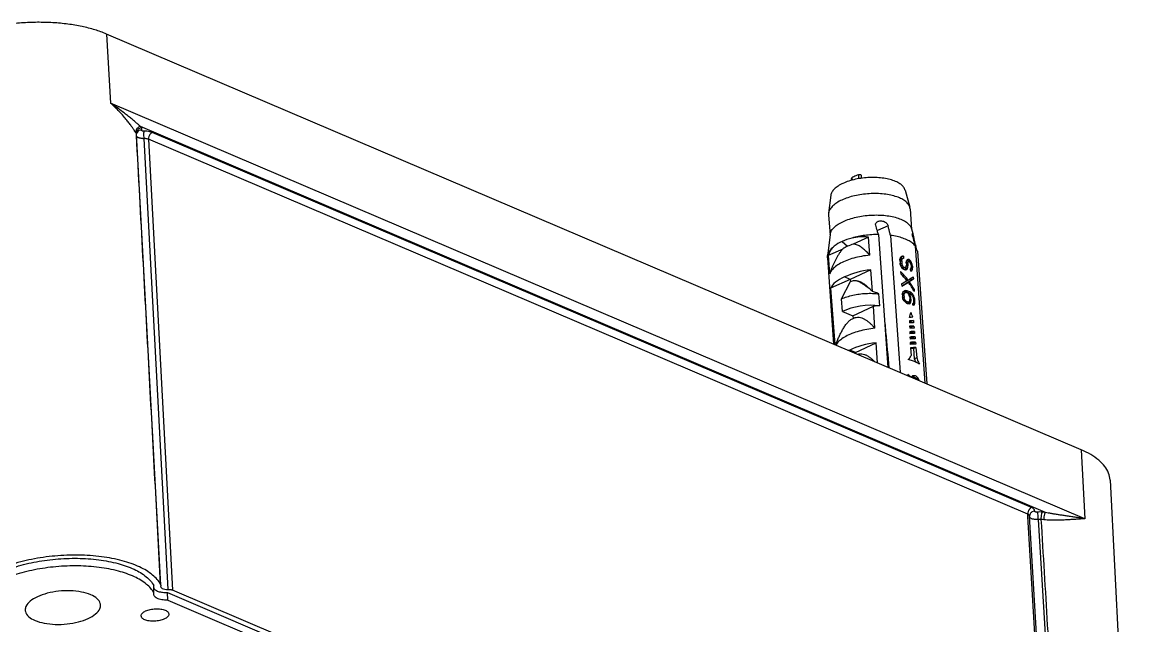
# Model space of a CAD drawing. Header units: millimetres. Extents: x -308 to 1490, y -1725 to -1095.
# Drawn here: x 11.9 to 92, y -1518.7 to -1475.4 of the extents above; entities that cross this region are included whole.
import ezdxf

# ---------------------------------------------------------------- set-up
doc = ezdxf.new("R2010")
doc.units = ezdxf.units.MM

# ---------------------------------------------------------------- blocks, each defined once
blk = doc.blocks.new('*u3')
for p, q in [((-79.497, -32.514), (-81.481, 5.496)), ((-74.326, -29.685), (-76.286, 2.811)), ((-75.668, 2.579), (-73.709, -29.916)), ((-75.538, 2.443), (-12.154, -24.606)), ((-11.805, -23.886), (-75.181, 3.16)), ((-11.776, -24.433), (-75.164, 2.618)), ((-75.264, -2.1), (-73.588, -29.908)), ((-11.805, -23.886), (-11.776, -24.433)), ((-10.415, -57.009), (-12.154, -24.606)), ((-10.081, -57.058), (-11.82, -24.658)), ((-10.798, -24.302), (-10.814, -24.392)), ((-10.814, -24.392), (-10.799, -24.841)), ((-11.305, -24.968), (-11.297, -24.923)), ((-11.292, -25.011), (-11.305, -24.968)), ((-11.305, -24.968), (-9.565, -57.37)), ((-11.297, -24.923), (-11.289, -24.873)), ((-10.799, -24.841), (-10.796, -24.931)), ((-77.409, -34.696), (-77.692, -29.731)), ((-77.692, -29.731), (-7.684, -59.607)), ((-74.848, -30.191), (-9.855, -57.927)), ((-73.71, -29.893), (-73.71, -29.893)), ((-73.709, -29.916), (-73.709, -29.94)), ((-73.709, -29.941), (-73.709, -29.94)), ((-73.588, -29.908), (-73.586, -29.933)), ((-73.586, -29.933), (-73.579, -30.054)), ((-73.579, -30.054), (-10.415, -57.009)), ((-73.848, -30.542), (-10.684, -57.497)), ((-77.409, -34.696), (-7.401, -64.572)), ((-65.652, -48.968), (-66.337, -39.421)), ((-65.489, -49.347), (-66.197, -39.481)), ((-65.707, -39.839), (-65.611, -39.795)), ((-65.512, -40.016), (-65.326, -39.93)), ((-65.379, -39.868), (-65.336, -39.848)), ((-63.718, -50.103), (-64.425, -40.237)), ((-62.859, -50.16), (-63.543, -40.613)), ((-65.607, -41.302), (-65.457, -41.233)), ((-65.554, -42.044), (-65.607, -41.302)), ((-65.457, -41.233), (-65.404, -41.974)), ((-65.16, -42.02), (-65.199, -41.477)), ((-62.788, -40.935), (-62.684, -42.379)), ((-61.211, -41.681), (-61.216, -41.606)), ((-61.128, -41.644), (-61.211, -41.681)), ((-65.554, -42.044), (-65.404, -41.974)), ((-65.526, -42.429), (-65.537, -42.285)), ((-65.526, -42.429), (-65.377, -42.36)), ((-65.382, -42.279), (-65.377, -42.36)), ((-65.132, -42.406), (-65.142, -42.261)), ((-61.211, -41.681), (-62.684, -42.379)), ((-61.211, -41.681), (-60.802, -41.856)), ((-59.423, -46.301), (-59.714, -42.247)), ((-59.193, -48.486), (-59.638, -42.279)), ((-65.487, -42.815), (-65.497, -42.67)), ((-65.487, -42.815), (-65.337, -42.746)), ((-65.447, -43.2), (-65.458, -43.056)), ((-65.447, -43.2), (-65.298, -43.131)), ((-65.343, -42.664), (-65.337, -42.746)), ((-65.304, -43.049), (-65.298, -43.131)), ((-65.119, -42.793), (-65.129, -42.648)), ((-65.106, -43.18), (-65.116, -43.035)), ((-65.408, -43.586), (-65.418, -43.441)), ((-65.408, -43.586), (-65.258, -43.517)), ((-65.368, -43.971), (-65.378, -43.826)), ((-65.368, -43.971), (-65.219, -43.902)), ((-65.264, -43.435), (-65.258, -43.517)), ((-65.224, -43.819), (-65.219, -43.902)), ((-65.092, -43.567), (-65.103, -43.422)), ((-65.079, -43.954), (-65.089, -43.809)), ((-62.609, -43.42), (-62.496, -45.007)), ((-61.023, -44.309), (-62.496, -45.007)), ((-61.023, -44.309), (-61.036, -44.128)), ((-60.273, -44.629), (-61.023, -44.309)), ((-60.273, -44.629), (-60.208, -45.535)), ((-65.483, -45.341), (-65.399, -45.303)), ((-65.483, -45.341), (-65.475, -45.446)), ((-65.477, -45.22), (-65.329, -45.151)), ((-65.475, -45.446), (-65.404, -45.414)), ((-65.451, -45.588), (-65.387, -45.558)), ((-65.441, -45.117), (-65.352, -45.076)), ((-65.408, -45.363), (-65.397, -45.521)), ((-65.334, -45.077), (-65.325, -45.208)), ((-65.205, -45.47), (-65.103, -45.423)), ((-65.205, -45.47), (-65.195, -45.602)), ((-65.196, -45.347), (-65.047, -45.278)), ((-65.195, -45.602), (-65.109, -45.562)), ((-65.15, -45.241), (-65.001, -45.172)), ((-65.101, -45.669), (-65.114, -45.485)), ((-65.033, -45.314), (-64.883, -45.245)), ((-64.974, -45.31), (-64.846, -45.251)), ((-64.913, -45.332), (-64.805, -45.282)), ((-64.847, -45.379), (-64.753, -45.335)), ((-64.779, -45.452), (-64.689, -45.411)), ((-64.729, -45.544), (-64.638, -45.502)), ((-64.7, -45.629), (-64.608, -45.586)), ((-64.687, -45.813), (-64.7, -45.629)), ((-62.953, -45.045), (-62.892, -45.897)), ((-60.208, -45.535), (-60.845, -46.789)), ((-65.419, -46.235), (-65.43, -46.078)), ((-65.419, -46.235), (-65.353, -46.205)), ((-65.395, -45.748), (-65.331, -45.719)), ((-65.326, -45.864), (-65.243, -45.826)), ((-65.238, -45.962), (-65.127, -45.911)), ((-65.168, -45.742), (-65.091, -45.706)), ((-65.11, -46.047), (-64.961, -45.979)), ((-65.082, -45.932), (-65.004, -45.896)), ((-64.976, -46.103), (-64.827, -46.034)), ((-64.835, -46.128), (-64.685, -46.058)), ((-64.804, -45.984), (-64.654, -45.914)), ((-64.743, -45.951), (-64.592, -45.882)), ((-64.704, -45.885), (-64.575, -45.826)), ((-64.687, -45.813), (-64.578, -45.763)), ((-64.574, -45.817), (-64.584, -45.686)), ((-64.518, -46.606), (-64.529, -46.448)), ((-62.419, -46.076), (-62.307, -47.634)), ((-60.834, -46.936), (-59.423, -46.301)), ((-65.366, -46.971), (-65.214, -46.901)), ((-65.355, -47.129), (-65.366, -46.971)), ((-65.214, -46.901), (-65.205, -47.026)), ((-65.076, -46.775), (-64.927, -46.706)), ((-65.007, -46.729), (-64.858, -46.66)), ((-64.995, -46.887), (-64.904, -46.845)), ((-62.307, -47.634), (-60.834, -46.936)), ((-60.834, -46.936), (-60.845, -46.789)), ((-60.834, -46.936), (-60.425, -47.111)), ((-65.309, -47.76), (-65.196, -47.708)), ((-65.3, -47.892), (-65.309, -47.76)), ((-65.304, -47.639), (-65.155, -47.57)), ((-65.3, -47.892), (-65.214, -47.852)), ((-65.277, -48.007), (-65.202, -47.972)), ((-65.265, -47.562), (-65.177, -47.522)), ((-65.207, -47.949), (-65.218, -47.792)), ((-65.179, -47.688), (-65.15, -47.674)), ((-65.147, -47.68), (-65.159, -47.522)), ((-64.976, -47.914), (-64.844, -47.853)), ((-64.965, -48.072), (-64.976, -47.914)), ((-64.967, -47.791), (-64.818, -47.722)), ((-64.965, -48.072), (-64.858, -48.022)), ((-64.937, -47.702), (-64.788, -47.633)), ((-64.851, -48.12), (-64.862, -47.962)), ((-64.758, -47.77), (-64.613, -47.703)), ((-64.695, -47.791), (-64.581, -47.738)), ((-64.627, -47.864), (-64.523, -47.816)), ((-64.577, -47.956), (-64.471, -47.907)), ((-64.548, -48.068), (-64.432, -48.014)), ((-64.532, -48.278), (-64.548, -48.068)), ((-64.454, -47.5), (-64.465, -47.342)), ((-59.255, -48.643), (-59.349, -47.342)), ((-65.239, -48.131), (-65.165, -48.097)), ((-65.168, -48.274), (-65.018, -48.205)), ((-65.1, -48.337), (-64.95, -48.268)), ((-65.031, -48.372), (-64.897, -48.31)), ((-65.009, -48.205), (-64.859, -48.136)), ((-64.978, -48.143), (-64.853, -48.085)), ((-64.658, -48.599), (-64.669, -48.441)), ((-64.658, -48.599), (-64.508, -48.53)), ((-64.607, -48.436), (-64.457, -48.366)), ((-64.574, -48.6), (-64.469, -48.552)), ((-64.547, -48.377), (-64.396, -48.307)), ((-64.532, -48.278), (-64.402, -48.218)), ((-64.518, -48.394), (-64.508, -48.53)), ((-64.395, -48.315), (-64.41, -48.105)), ((-62.233, -48.675), (-62.139, -49.976)), ((-60.294, -49.121), (-59.255, -48.643)), ((-59.389, -50.16), (-59.197, -48.61)), ((-59.193, -48.486), (-59.197, -48.61)), ((-65.52, -49.425), (-65.538, -49.361)), ((-65.454, -49.649), (-65.418, -49.632)), ((-62.139, -49.976), (-61.053, -49.472)), ((-60.244, -49.662), (-60.641, -49.314)), ((-65.363, -50.051), (-65.367, -50.033)), ((-65.221, -50.579), (-65.317, -50.228)), ((-63.545, -50.795), (-62.778, -50.441)), ((-59.275, -51.588), (-59.382, -50.104)), ((-65.13, -52.008), (-65.236, -50.524)), ((-59.439, -52.979), (-59.278, -51.702)), ((-59.278, -51.702), (-59.275, -51.588)), ((-64.769, -53.361), (-65.11, -52.12)), ((-61.651, -54.204), (-61.637, -54.401)), ((-61.413, -54.445), (-61.432, -54.167)), ((-60.958, -54.235), (-60.971, -54.066)), ((-60.942, -54.058), (-60.933, -54.194)), ((-9.573, -57.441), (-9.578, -57.456)), ((-9.565, -57.37), (-9.573, -57.441)), ((-9.565, -57.37), (-9.55, -57.418)), ((-9.558, -57.276), (-9.553, -57.369)), ((-9.553, -57.369), (-9.55, -57.418)), ((-7.401, -64.572), (-7.684, -59.607))]:
    blk.add_line(p, q)
for centre, radius, start, end in [((-73.11, -14.54), 15.747, 263.66483, 264.42421), ((-73.077, -14.77), 14.987, 263.66482, 264.42429), ((-73.822, -29.9), 0.112, 3.51794, 9.94786), ((-63.811, -41.938), 3.446, 249.75107, 251.5658), ((-63.802, -42.069), 3.446, 250.11352, 251.20227), ((-63.973, -43.316), 2.841, 246.19495, 247.01748), ((-63.909, -43.32), 2.98, 246.22369, 249.01308), ((-63.881, -43.536), 2.671, 246.14935, 247.17153), ((-63.755, -42.727), 3.446, 250.11352, 251.20227), ((-63.831, -43.416), 2.801, 247.17131, 248.16155), ((-63.781, -43.292), 2.934, 248.16134, 249.12139), ((-56.587, -40.007), 8.417, 226.13692, 227.60009), ((-63.599, -44.243), 3.567, 250.48841, 252.26495), ((-63.588, -44.401), 3.567, 250.84312, 251.90897), ((-63.973, -46.198), 2.418, 242.21205, 244.04947), ((-63.985, -46.04), 2.418, 242.6719, 243.59053), ((-63.893, -46.29), 2.242, 241.87822, 243.62149), ((26.635, -22.596), 95.981, 195.94796, 196.19228), ((15.169, -25.927), 84.04, 196.23661, 196.39555), ((30.844, -23.381), 97.454, 195.94905, 196.1128), ((21.051, -26.215), 87.259, 196.10993, 196.39262), ((-64.565, -51.97), 0.566, 183.87682, 195.44484), ((-10.058, -58.372), 1.314, 88.07621, 91.00648), ((-9.88, -57.435), 0.33, 355.51789, 2.96224), ((-7.802, -56.386), 2.03, 210.5511, 212.47173), ((-7.749, -56.352), 2.093, 212.46695, 213.40779), ((9.244, -45.169), 22.436, 213.35541, 213.82933), ((-8.05, -56.736), 2.162, 210.5649, 213.41649)]:
    blk.add_arc(centre, radius, start, end)
for centre, major_axis, ratio, start_param, end_param in [((-63.114, -39.089), (-2.631, 3.689), 0.573371, 1.322843, 1.37208), ((-63.126, -38.913), (3.237, -0.833), 0.627073, 3.966547, 4.057458), ((-63.128, -38.897), (-2.631, 3.689), 0.573371, 1.384416, 1.397479), ((-63.137, -38.77), (3.237, -0.833), 0.627073, -2.291239, -2.225728), ((-63.137, -38.77), (3.18, 0.889), 0.205557, -2.474697, -2.409186), ((-63.126, -38.913), (3.18, 0.889), 0.205557, -2.474697, -2.383786), ((-63.126, -38.913), (2.984, -0.768), 0.627073, -2.255718, -2.225728), ((-63.126, -38.913), (2.932, 0.819), 0.205557, 3.808488, 3.859448), ((-63.114, -39.089), (3.071, 2.19), 0.177346, 2.186604, 2.234136), ((-63.159, -38.467), (3.067, -1.873), 0.665325, -1.851137, -1.764696), ((-63.049, -39.989), (2.654, 4.347), 0.317639, -4.513382, -4.493999), ((-62.982, -40.934), (3.176, 0.943), 0.184199, -2.567328, -2.379552), ((-62.964, -41.175), (3.176, 0.943), 0.184199, -2.567328, -2.379552), ((-62.954, -41.32), (3.176, 0.943), 0.184199, -2.567328, -2.379552), ((-62.982, -40.934), (2.978, 0.884), 0.184199, -2.573607, -2.446363), ((-62.954, -41.32), (2.978, 0.884), 0.184199, -2.573607, -2.446363), ((-62.982, -40.926), (3.225, 0.304), 0.455968, -1.521354, -0.872329), ((-62.982, -40.926), (3.235, 0.161), 0.42539, -0.852788, -0.816959), ((-62.937, -41.561), (3.176, 0.943), 0.184199, -2.561052, -2.385828), ((-62.926, -41.705), (3.176, 0.943), 0.184199, -2.561052, -2.385828), ((-62.909, -41.946), (3.176, 0.943), 0.184199, -2.55478, -2.3921), ((-62.899, -42.091), (3.176, 0.943), 0.184199, -2.55478, -2.3921), ((-62.926, -41.705), (2.978, 0.884), 0.184199, -2.566909, -2.453655), ((-62.899, -42.091), (2.978, 0.884), 0.184199, -2.560216, -2.460904), ((-62.881, -42.332), (3.176, 0.943), 0.184199, -2.548511, -2.39837), ((-62.871, -42.477), (3.176, 0.943), 0.184199, -2.548511, -2.39837), ((-62.854, -42.718), (3.176, 0.943), 0.184199, -2.542244, -2.404636), ((-62.843, -42.862), (3.176, 0.943), 0.184199, -2.542244, -2.404636), ((-62.871, -42.477), (2.978, 0.884), 0.184199, -2.553526, -2.46811), ((-62.843, -42.862), (2.978, 0.884), 0.184199, -2.546839, -2.475272), ((-62.826, -43.103), (3.176, 0.943), 0.184199, -2.532576, -2.421444), ((-62.8, -43.462), (-2.506, 5.967), 0.405894, 1.52605, 1.585186), ((-62.8, -43.462), (2.124, 7.098), 0.273487, -4.527246, -4.47525), ((-62.8, -43.462), (-2.349, 5.594), 0.405894, 7.815913, 7.831998), ((-61.983, -43.899), (2.529, 0.239), 0.455968, -2.006947, -0.872329), ((-62.935, -41.581), (1.303, 14.32), 0.158952, -4.441034, -4.432242), ((-62.805, -43.394), (2.687, 4.198), 0.316847, -4.098433, -4.072137), ((-62.519, -47.39), (-3.178, 16.17), 0.155071, 1.419925, 1.428718), ((-62.649, -45.576), (-2.506, 6.016), 0.40301, 1.406382, 1.432678), ((-62.775, -43.821), (3.121, 1.727), 0.078619, 2.515082, 2.549981), ((-62.827, -43.09), (1.954, 8.255), 0.248328, -4.383881, -4.375151), ((-62.783, -43.709), (2.798, 3.697), 0.30814, -4.069958, -4.052529), ((-62.627, -45.881), (-2.731, 10.094), 0.248005, 1.468224, 1.476953), ((-62.764, -43.971), (3.178, 0.918), 0.194103, -2.59274, -2.566663), ((-62.671, -45.262), (-2.501, 5.496), 0.435264, 1.437306, 1.454735), ((-62.761, -44.009), (3.135, 1.553), 0.030656, 2.512864, 2.538941), ((-62.777, -43.789), (1.303, 14.32), 0.158952, -4.588938, -4.580289), ((-62.754, -44.113), (2.687, 4.198), 0.316846, -4.245975, -4.220039), ((-62.679, -45.155), (-3.178, 16.17), 0.155071, 1.567972, 1.576622), ((-62.753, -44.125), (3.055, 2.306), 0.196194, 2.286489, 2.312421), ((-62.733, -44.404), (1.954, 8.255), 0.248328, -4.531242, -4.522598), ((-62.736, -44.353), (2.798, 3.697), 0.30814, -4.217181, -4.19989), ((-62.723, -44.54), (-2.731, 10.094), 0.248005, -4.667515, -4.658871), ((-62.755, -44.089), (3.17, 1.041), 0.145899, -2.449487, -2.406228), ((-62.74, -44.309), (3.055, 2.306), 0.196195, 2.260543, 2.277842), ((-62.777, -43.789), (1.221, 13.425), 0.158952, 1.696376, 1.700452), ((-62.754, -44.113), (2.519, 3.936), 0.316846, -4.245576, -4.21791), ((-62.746, -44.216), (3.178, 0.918), 0.194103, -2.428217, -2.40224), ((-62.759, -44.044), (3.231, -0.903), 0.632837, -2.111964, -2.085872), ((-62.77, -43.882), (3.194, -1.219), 0.652274, -2.031056, -1.987476), ((-62.746, -44.216), (2.979, 0.86), 0.194103, -2.425155, -2.412027), ((-62.767, -43.919), (2.896, -2.536), 0.649298, -1.728073, -1.701896), ((-62.782, -43.723), (-2.8, 2.901), 0.630305, 1.505147, 1.540215), ((-62.795, -43.54), (-2.501, 5.496), 0.435264, -4.559656, -4.542148), ((-62.849, -42.778), (-2.731, 10.094), 0.248005, -4.502501, -4.493728), ((-62.818, -43.21), (-2.506, 6.016), 0.40301, -4.511746, -4.485296), ((-62.971, -41.079), (-3.178, 16.17), 0.155071, 1.820226, 1.829075), ((-62.794, -43.553), (3.225, 0.304), 0.455968, -1.663157, -1.521354), ((-62.648, -45.59), (-2.812, 2.855), 0.633031, 7.44181, 7.641729), ((-62.636, -45.747), (-2.814, 2.845), 0.633597, 1.156965, 1.322308), ((-62.679, -45.15), (-2.8, 2.901), 0.630305, 1.201455, 1.236353), ((-62.693, -44.962), (2.896, -2.536), 0.649298, -1.970689, -1.944613), ((-62.688, -45.024), (3.194, -1.219), 0.652274, -2.256271, -2.212846), ((-62.699, -44.868), (3.231, -0.903), 0.632837, -2.302413, -2.276399), ((-62.692, -44.965), (3.252, -0.167), 0.537174, -2.441746, -2.38117), ((-62.702, -44.834), (3.254, -0.245), 0.551679, -2.418016, -2.366106), ((-62.703, -44.815), (-2.501, 5.496), 0.435264, 7.824629, 7.859209), ((-62.719, -44.591), (-2.501, 5.496), 0.435264, -4.698518, -4.681227), ((-62.692, -44.965), (3.048, -0.157), 0.537174, 3.857956, 3.90104), ((-62.716, -44.635), (-2.604, 3.856), 0.559837, 7.791866, 7.809165), ((-62.644, -45.64), (3.128, 1.639), 0.055138, 2.188297, 2.397527), ((-62.709, -44.728), (3.231, -0.903), 0.632837, -2.163966, -2.13799), ((-62.692, -44.978), (3.205, 0.551), 0.335812, -2.420126, -2.359435), ((-62.697, -44.9), (3.178, 0.918), 0.194103, -2.376215, -2.350123), ((-62.644, -45.64), (2.933, 1.536), 0.055138, 8.522501, 8.679959), ((-62.686, -45.062), (3.17, 1.041), 0.1459, -2.36285, -2.31927), ((-62.692, -44.978), (3.005, 0.516), 0.335812, -2.417064, -2.3523), ((-62.688, -45.025), (3.135, 1.553), 0.030656, 2.270147, 2.296324), ((-62.661, -45.404), (2.798, 3.697), 0.30814, -4.356259, -4.338751), ((-62.674, -45.221), (3.121, 1.727), 0.078619, 2.21122, 2.246288), ((-62.606, -46.166), (1.954, 8.255), 0.248328, -4.696384, -4.687611), ((-62.686, -45.062), (2.972, 0.976), 0.1459, -2.355715, -2.337775), ((-62.688, -45.025), (2.939, 1.456), 0.030656, 8.55332, 8.571197), ((-62.637, -45.734), (2.687, 4.198), 0.316847, -4.463645, -4.437194), ((-62.661, -45.404), (2.623, 3.466), 0.30814, -4.355088, -4.348846), ((-62.484, -47.865), (1.303, 14.32), 0.158952, 1.441794, 1.450643), ((-62.605, -46.181), (3.235, 0.161), 0.42539, -0.852788, -0.203762), ((-62.644, -45.642), (3.123, 1.699), 0.071315, 2.423729, 2.589072), ((-62.633, -45.799), (3.123, 1.704), 0.072592, 2.388462, 2.588382), ((-62.644, -45.642), (2.928, 1.592), 0.071315, 8.708466, 8.884999), ((-62.636, -45.749), (-2.847, 2.722), 0.640392, 7.618517, 7.827747), ((-62.636, -45.747), (-2.638, 2.668), 0.633597, 1.317118, 1.320756), ((-62.631, -45.817), (3.123, 1.699), 0.071315, 2.179922, 2.345907), ((-62.649, -45.572), (-2.814, 2.845), 0.633597, 7.683315, 7.849299), ((-62.605, -46.181), (3.225, 0.304), 0.455968, -1.521354, -0.872329), ((-62.762, -44), (1.303, 14.32), 0.158952, -4.441034, -4.432242), ((-62.619, -45.995), (2.9, 3.208), 0.287346, -3.965532, -3.939236), ((-62.384, -49.264), (-2.952, 13.132), 0.191064, 1.423248, 1.432041), ((-62.462, -48.176), (-2.543, 7.044), 0.349791, 1.421318, 1.438861), ((-62.599, -46.266), (3.121, 1.727), 0.078619, 2.515082, 2.549981), ((-62.648, -45.587), (1.954, 8.255), 0.248328, -4.3926, -4.38388), ((-62.592, -46.36), (3.055, 2.306), 0.196195, 2.416366, 2.433775), ((-62.588, -46.416), (3.178, 0.918), 0.194102, -2.59274, -2.566663), ((-62.459, -48.221), (-2.731, 10.094), 0.248005, 1.476953, 1.485673), ((-62.501, -47.641), (-2.501, 5.496), 0.435264, 1.446026, 1.463435), ((-62.58, -46.527), (3.158, 1.228), 0.076178, -2.566273, -2.548896), ((-62.762, -44), (1.221, 13.425), 0.158952, -4.425767, -4.420467), ((-62.557, -46.85), (1.954, 8.255), 0.248328, -4.50531, -4.496665), ((-62.575, -46.603), (1.303, 14.32), 0.158952, -4.614874, -4.60623), ((-62.571, -46.657), (2.468, 5.214), 0.311731, -4.366397, -4.349109), ((-62.574, -46.623), (3.055, 2.306), 0.196195, 2.260543, 2.295133), ((-62.579, -46.553), (3.158, 1.228), 0.076178, -2.41045, -2.375805), ((-62.527, -47.278), (1.595, 11.287), 0.195226, -4.632877, -4.624226), ((-62.552, -46.929), (2.798, 3.697), 0.30814, -4.251794, -4.23448), ((-62.575, -46.603), (1.221, 13.425), 0.158952, 1.66871, 1.675935), ((-62.571, -46.657), (2.314, 4.888), 0.311731, 1.916035, 1.934475), ((-62.563, -46.769), (3.135, 1.553), 0.030655, 2.331099, 2.357106), ((-62.574, -46.623), (2.864, 2.161), 0.196195, 8.567263, 8.577565), ((-62.593, -46.355), (2.896, -2.536), 0.649298, -1.73678, -1.710634), ((-62.601, -46.243), (3.101, -1.723), 0.665124, 4.384317, 4.419242), ((-62.618, -45.998), (-2.501, 5.496), 0.435264, -4.568393, -4.550909), ((-62.618, -46.002), (-2.604, 3.856), 0.559837, -4.644187, -4.609065), ((-62.705, -44.795), (-2.952, 13.132), 0.191064, -4.512408, -4.503648), ((-62.66, -45.416), (-2.543, 7.044), 0.349791, -4.488009, -4.47036), ((-62.798, -43.498), (-3.178, 16.17), 0.155071, -4.46296, -4.45411), ((-62.497, -47.685), (-2.604, 3.856), 0.559837, 1.317805, 1.352747), ((-62.518, -47.395), (3.252, -0.548), 0.597323, -2.415888, -2.381102), ((-62.528, -47.252), (3.231, -0.903), 0.632837, -2.319788, -2.293734), ((-62.539, -47.1), (3.178, 0.918), 0.194102, -2.540649, -2.51468), ((-62.526, -47.281), (3.189, 0.762), 0.25568, -2.5327, -2.498096), ((-62.518, -47.395), (3.049, -0.514), 0.597323, 3.858757, 3.895894), ((-62.55, -46.956), (2.798, 3.697), 0.30814, -4.165313, -4.148017), ((-62.53, -47.228), (3.055, 2.306), 0.196194, 2.295134, 2.32971), ((-62.528, -47.262), (2.468, 5.214), 0.311731, -4.383688, -4.366397), ((-62.515, -47.436), (1.595, 11.287), 0.195226, -4.624226, -4.615578), ((-62.55, -46.956), (2.623, 3.466), 0.30814, -4.150239, -4.145311), ((-62.521, -47.354), (3.178, 0.918), 0.194102, -2.367526, -2.341407), ((-62.512, -47.485), (3.189, 0.762), 0.25568, -2.368238, -2.333394), ((-62.502, -47.622), (3.055, 2.306), 0.196194, 2.147524, 2.173734), ((-62.501, -47.635), (3.145, 1.42), 0.010467, -2.295274, -2.251469), ((-62.398, -49.066), (1.595, 11.287), 0.195226, 1.528529, 1.537289), ((-62.512, -47.485), (2.99, 0.714), 0.25568, -2.361102, -2.33829), ((-62.458, -48.232), (2.687, 4.198), 0.316846, -4.463644, -4.437193), ((-62.502, -47.622), (2.864, 2.161), 0.196194, 8.420016, 8.448015), ((-62.305, -50.363), (1.303, 14.32), 0.158952, 1.441794, 1.450643), ((-62.498, -47.679), (3.227, -1.016), 0.616142, -0.353133, 0.026021), ((-62.789, -47.388), (3.082, -0.912), 0.657751, -0.792801, -0.625056), ((-62.64, -47.536), (3.436, -0.98), 0.658765, -0.883292, -0.630207), ((-62.84, -47.411), (3.092, -1.006), 0.613036, -0.602027, -0.434282), ((-62.665, -47.548), (3.442, -1.091), 0.615551, -0.616186, -0.363101), ((-62.498, -47.679), (3.224, -0.911), 0.658989, -1.277062, -0.897908)]:
    blk.add_ellipse(centre, major_axis=major_axis, ratio=ratio, start_param=start_param, end_param=end_param)
for points, start_tangent, end_tangent in [([(-74.533, -29.687), (-74.99, -22.093), (-75.461, -14.251), (-75.955, -6.006), (-76.135, -3.012)], (-0.060076, 0.998194), (-0.059799, 0.99821)), ([(-11.559, -22.531), (-11.226, -22.423), (-10.841, -22.375), (-10.463, -22.394), (-10.149, -22.478), (-9.948, -22.614), (-9.889, -22.751)], (0.907726, 0.419563), (0.090605, -0.995887)), ([(-1.564, -23.156), (-1.578, -23.061), (-1.803, -22.713), (-2.27, -22.426), (-2.932, -22.231), (-3.725, -22.145), (-4.571, -22.177), (-5.388, -22.324), (-6.095, -22.571)], (-0.052047, 0.998645), (-0.907726, -0.419563)), ([(-11.882, -22.893), (-11.883, -22.856), (-11.79, -22.684), (-11.559, -22.531)], (-0.127806, 0.991799), (0.907726, 0.419563)), ([(-10.213, -23.106), (-10.546, -23.214), (-10.931, -23.263), (-11.309, -23.243), (-11.623, -23.159), (-11.824, -23.023), (-11.882, -22.893)], (-0.907726, -0.419563), (-0.127806, 0.991799)), ([(-9.889, -22.751), (-9.889, -22.781), (-9.982, -22.954), (-10.213, -23.106)], (0.090605, -0.995887), (-0.907726, -0.419563)), ([(-6.095, -22.571), (-6.624, -22.895), (-6.921, -23.263), (-6.973, -23.545)], (-0.907726, -0.419563), (0.052047, -0.998645)), ([(-2.442, -24.13), (-1.914, -23.806), (-1.616, -23.438), (-1.564, -23.156)], (0.907726, 0.419563), (-0.052047, 0.998645)), ([(-11.805, -23.886), (-11.582, -23.891), (-11.373, -23.916), (-11.184, -23.961), (-11.028, -24.024), (-10.908, -24.102), (-10.831, -24.192), (-10.799, -24.29), (-10.798, -24.302)], (0.999716, 0.023837), (0.027747, -0.999615)), ([(-10.814, -24.392), (-10.281, -25.021), (-9.411, -25.559), (-8.26, -25.971), (-6.878, -26.24), (-5.364, -26.346), (-3.774, -26.286), (-2.226, -26.064), (-0.779, -25.689), (0.464, -25.186), (1.45, -24.578), (2.115, -23.904)], (0.470697, -0.882295), (0.577196, 0.816605)), ([(-6.973, -23.545), (-6.96, -23.64), (-6.734, -23.988), (-6.268, -24.274), (-5.605, -24.47), (-4.812, -24.556), (-3.966, -24.524), (-3.149, -24.377), (-2.442, -24.13)], (0.052047, -0.998645), (0.907726, 0.419563)), ([(-11.82, -24.658), (-11.913, -24.656), (-12.002, -24.647), (-12.084, -24.63), (-12.154, -24.606)], (-0.999633, -0.027083), (-0.919751, 0.392503)), ([(-11.305, -24.819), (-11.406, -24.73), (-11.589, -24.673), (-11.82, -24.658)], (-0.446078, 0.894994), (-0.999633, -0.027083)), ([(-11.006, -24.567), (-11.124, -24.517), (-11.272, -24.476), (-11.434, -24.449), (-11.776, -24.433)], (-0.890786, 0.454422), (-0.999633, -0.027088)), ([(-11.29, -24.873), (-11.305, -24.819)], (-0.068438, 0.997655), (-0.446078, 0.894994)), ([(-11.292, -25.011), (-10.717, -25.69), (-9.781, -26.269), (-8.535, -26.716), (-7.05, -27.005), (-5.408, -27.12), (-3.7, -27.056), (-2.022, -26.815), (-0.467, -26.411), (0.879, -25.867), (1.94, -25.212), (2.658, -24.484)], (0.470334, -0.882488), (0.576935, 0.81679)), ([(-10.797, -24.763), (-10.83, -24.705), (-10.899, -24.635), (-10.998, -24.572), (-11.006, -24.567)], (-0.380264, 0.924878), (-0.890786, 0.454422)), ([(2.175, -24.441), (1.508, -25.118), (0.519, -25.728), (-0.728, -26.232), (-2.18, -26.61), (-3.734, -26.833), (-5.329, -26.893), (-6.849, -26.786), (-8.236, -26.516), (-9.39, -26.102), (-10.262, -25.562), (-10.796, -24.931)], (-0.576409, -0.817161), (-0.469607, 0.882876)), ([(-11.292, -25.011), (-10.887, -32.548), (-10.468, -40.35), (-10.025, -48.582), (-9.558, -57.276)], (0.053651, -0.99856), (0.053696, -0.998557)), ([(-77.692, -29.731), (-77.346, -29.714), (-77.007, -29.692), (-76.678, -29.671), (-76.36, -29.651), (-76.054, -29.637), (-75.761, -29.628), (-75.482, -29.626), (-75.217, -29.631), (-74.967, -29.645), (-74.731, -29.666)], (0.999309, 0.037182), (0.993886, -0.11041)), ([(-77.692, -29.731), (-77.329, -29.794), (-76.985, -29.848), (-76.658, -29.896), (-76.349, -29.94), (-76.057, -29.983), (-75.782, -30.024), (-75.524, -30.064), (-75.283, -30.106), (-75.058, -30.148), (-74.848, -30.191)], (0.983401, -0.181445), (0.976951, -0.213466)), ([(-74.848, -30.191), (-74.781, -30.059), (-74.738, -29.867), (-74.731, -29.666)], (0.634319, 0.773071), (-0.064115, 0.997942)), ([(-74.64, -30.213), (-74.578, -30.08), (-74.539, -29.888), (-74.533, -29.687)], (0.604147, 0.796873), (-0.064593, 0.997912)), ([(-74.64, -30.213), (-74.457, -30.222), (-74.268, -30.212)], (0.995259, -0.097264), (0.995573, 0.093994)), ([(-74.533, -29.687), (-74.431, -29.691), (-74.326, -29.685)], (0.995563, -0.094102), (0.994771, 0.102126)), ([(-74.326, -29.685), (-74.254, -29.681), (-74.179, -29.681), (-74.103, -29.685), (-74.027, -29.694), (-73.953, -29.708), (-73.887, -29.727), (-73.833, -29.75), (-73.794, -29.772), (-73.765, -29.794), (-73.742, -29.817), (-73.724, -29.843), (-73.713, -29.872), (-73.711, -29.881)], (0.996197, 0.087135), (0.172539, -0.985003)), ([(-74.268, -30.212), (-74.287, -30.079), (-74.309, -29.886), (-74.326, -29.685)], (-0.188008, 0.982168), (-0.072349, 0.997379)), ([(-74.268, -30.212), (-74.247, -30.211), (-74.223, -30.211), (-74.198, -30.212), (-74.173, -30.215), (-74.15, -30.22), (-74.132, -30.225), (-74.12, -30.23), (-74.11, -30.236), (-74.101, -30.242), (-74.094, -30.25), (-74.088, -30.258), (-74.084, -30.268), (-74.083, -30.279)], (0.995529, 0.094461), (-0.047726, -0.99886)), ([(-74.083, -30.279), (-74.059, -30.378), (-73.978, -30.468), (-73.848, -30.542)], (-0.046476, -0.998919), (0.91988, -0.392199)), ([(-74.083, -30.279), (-73.888, -30.222), (-73.751, -30.085), (-73.709, -29.941)], (0.998834, 0.048271), (0.054523, 0.998513)), ([(-73.848, -30.542), (-73.706, -30.428), (-73.607, -30.249), (-73.579, -30.054)], (0.907726, 0.419563), (-0.056888, 0.998381)), ([(-73.709, -29.916), (-73.696, -29.961), (-73.652, -30.012), (-73.579, -30.054)], (0.068357, -0.997661), (0.918219, -0.396074)), ([(-79.497, -32.514), (-79.496, -32.525), (-79.385, -33.021), (-79.114, -33.495), (-78.687, -33.938), (-78.116, -34.341), (-77.409, -34.696)], (0.051983, -0.998648), (0.919751, -0.392503)), ([(-65.806, -40.838), (-65.572, -40.971), (-65.298, -41.088), (-64.988, -41.187)], (0.834033, -0.551715), (0.964665, -0.263479)), ([(-65.607, -41.302), (-65.664, -41.14), (-65.731, -40.984), (-65.806, -40.838)], (-0.291553, 0.956555), (-0.479592, 0.877491)), ([(-63.316, -43.792), (-63.376, -43.144), (-63.614, -40.583)], (-0.09291, 0.995674), (-0.092574, 0.995706)), ([(-65.551, -40.979), (-65.514, -41.07), (-65.457, -41.233)], (0.398279, -0.917264), (0.289682, -0.957123)), ([(-64.988, -41.187), (-65.079, -41.263), (-65.149, -41.36), (-65.199, -41.477)], (-0.839351, -0.54359), (-0.292541, -0.956253)), ([(-61.352, -41.554), (-61.439, -41.577), (-61.653, -41.587), (-61.85, -41.543), (-62.035, -41.461), (-62.206, -41.353), (-62.365, -41.229), (-62.515, -41.092), (-62.585, -41.023)], (-0.950922, -0.309432), (-0.702536, 0.711648)), ([(-62.609, -43.42), (-62.022, -43.338), (-61.462, -43.21), (-60.955, -43.042), (-60.512, -42.837), (-60.153, -42.605), (-59.887, -42.352), (-59.791, -42.216)], (0.995207, 0.097793), (0.518536, 0.855056)), ([(-59.776, -42.22), (-59.83, -42.355), (-59.939, -42.62), (-60.056, -42.882), (-60.183, -43.139), (-60.323, -43.392), (-60.477, -43.63), (-60.648, -43.842), (-60.838, -44.015), (-61.036, -44.128)], (-0.362246, -0.932083), (-0.928426, -0.371518)), ([(-61.036, -44.128), (-61.25, -44.205), (-61.464, -44.215), (-61.662, -44.17), (-61.846, -44.088), (-62.018, -43.98), (-62.177, -43.856), (-62.327, -43.72), (-62.47, -43.574), (-62.609, -43.42)], (-0.886473, -0.46278), (-0.656988, 0.753901)), ([(-60.208, -45.535), (-60.59, -45.684), (-61.02, -45.803), (-61.482, -45.885), (-61.959, -45.929), (-62.435, -45.933), (-62.892, -45.897)], (-0.907726, -0.419563), (-0.992099, 0.125454)), ([(-62.892, -45.897), (-62.732, -45.963), (-62.574, -46.023), (-62.419, -46.076)], (0.919281, -0.393603), (0.951154, -0.308716)), ([(-61.309, -46.838), (-61.449, -46.806), (-61.582, -46.754), (-61.707, -46.687), (-61.827, -46.609), (-61.94, -46.523), (-62.05, -46.43), (-62.157, -46.33), (-62.262, -46.223)], (-0.990093, 0.140415), (-0.689966, 0.723842)), ([(-62.262, -46.223), (-61.98, -46.432), (-61.732, -46.605), (-61.511, -46.742), (-61.309, -46.838)], (0.798877, -0.601494), (0.937746, -0.347323)), ([(-60.845, -46.789), (-60.991, -46.842), (-61.148, -46.859), (-61.309, -46.838)], (-0.897188, -0.44165), (-0.973116, 0.230317)), ([(-62.233, -48.675), (-61.645, -48.593), (-61.085, -48.465), (-60.578, -48.296), (-60.135, -48.092), (-59.777, -47.86), (-59.51, -47.607), (-59.349, -47.342)], (0.995207, 0.097793), (0.375146, 0.926966)), ([(-60.294, -49.121), (-60.161, -48.966), (-60.038, -48.794), (-59.925, -48.612), (-59.821, -48.423), (-59.725, -48.232), (-59.632, -48.034), (-59.541, -47.824), (-59.447, -47.595), (-59.349, -47.342)], (0.691746, 0.722141), (0.353653, 0.935377)), ([(-62.233, -48.675), (-62.099, -48.823), (-61.973, -48.953), (-61.851, -49.066), (-61.731, -49.167), (-61.609, -49.257), (-61.481, -49.337), (-61.347, -49.402), (-61.204, -49.449), (-61.053, -49.472)], (0.656988, -0.753901), (0.998585, -0.053173)), ([(-59.197, -48.61), (-59.21, -48.684), (-59.298, -48.902), (-59.458, -49.115), (-59.686, -49.32)], (-0.122039, -0.992525), (-0.795048, -0.606546)), ([(-65.316, -50.039), (-65.373, -49.811), (-65.431, -49.58), (-65.489, -49.347)], (-0.243266, 0.96996), (-0.241555, 0.970387)), ([(-65.489, -49.347), (-65.276, -49.555), (-64.983, -49.739), (-64.619, -49.894), (-64.193, -50.017), (-63.718, -50.103)], (0.618883, -0.785484), (0.990907, -0.134549)), ([(-65.367, -50.033), (-65.388, -49.933), (-65.409, -49.832), (-65.431, -49.737), (-65.454, -49.649)], (-0.200135, 0.979768), (-0.282286, 0.95933)), ([(-65.343, -50.13), (-65.346, -50.122), (-65.363, -50.051)], (-0.319023, 0.947747), (-0.201347, 0.97952)), ([(-65.3, -50.22), (-65.308, -50.22), (-65.325, -50.188), (-65.343, -50.13)], (-0.977103, -0.212768), (-0.319023, 0.947747)), ([(-65.316, -50.039), (-65.298, -50.124), (-65.292, -50.185), (-65.296, -50.218), (-65.3, -50.22)], (0.243266, -0.96996), (-0.977103, -0.212768)), ([(-63.718, -50.103), (-63.66, -50.336), (-63.602, -50.566), (-63.545, -50.795)], (0.241555, -0.970387), (0.243266, -0.96996)), ([(-62.859, -50.16), (-62.371, -50.145), (-61.884, -50.097), (-61.41, -50.017), (-60.958, -49.908)], (0.999997, -0.002463), (0.962247, 0.272178)), ([(-59.389, -50.16), (-59.396, -50.207), (-59.495, -50.448), (-59.69, -50.683), (-59.974, -50.903), (-60.337, -51.101)], (-0.1194, -0.992846), (-0.907726, -0.419563)), ([(-60.337, -51.101), (-60.768, -51.27), (-61.252, -51.405), (-61.771, -51.501), (-62.309, -51.554), (-62.848, -51.563), (-63.368, -51.528), (-63.852, -51.45), (-64.283, -51.331), (-64.648, -51.175), (-64.933, -50.988), (-65.129, -50.776), (-65.221, -50.579)], (-0.907726, -0.419563), (-0.263679, 0.96461)), ([(-62.812, -51.102), (-62.832, -51.111), (-62.946, -51.14), (-63.078, -51.142), (-63.212, -51.114), (-63.333, -51.057), (-63.434, -50.979), (-63.506, -50.887), (-63.545, -50.795)], (-0.907521, -0.420007), (-0.243266, 0.96996)), ([(-62.661, -50.841), (-62.655, -50.922), (-62.684, -50.997), (-62.744, -51.061), (-62.812, -51.102)], (0.282286, -0.95933), (-0.907521, -0.420007)), ([(-60.227, -52.641), (-59.863, -52.443), (-59.579, -52.223), (-59.385, -51.989), (-59.286, -51.748), (-59.278, -51.702)], (0.907726, 0.419563), (0.121635, 0.992575)), ([(-65.11, -52.12), (-65.018, -52.317), (-64.823, -52.528), (-64.538, -52.715), (-64.173, -52.871), (-63.741, -52.99), (-63.257, -53.068), (-62.737, -53.103), (-62.199, -53.094), (-61.661, -53.041), (-61.141, -52.945), (-60.658, -52.81), (-60.227, -52.641)], (0.265935, -0.963991), (0.907726, 0.419563)), ([(-64.768, -53.361), (-64.757, -53.397), (-64.627, -53.616), (-64.401, -53.812), (-64.087, -53.98), (-63.698, -54.112), (-63.249, -54.204), (-62.756, -54.253), (-62.237, -54.257), (-61.715, -54.215), (-61.205, -54.129), (-60.728, -54.001), (-60.306, -53.837)], (0.261115, -0.965308), (0.907726, 0.419563)), ([(-60.306, -53.837), (-59.955, -53.644), (-59.687, -53.428), (-59.513, -53.199), (-59.439, -52.979)], (0.907726, 0.419563), (0.123558, 0.992337)), ([(-61.637, -54.401), (-61.634, -54.413), (-61.62, -54.429), (-61.598, -54.442)], (0.083493, -0.996508), (0.919751, -0.392503)), ([(-61.598, -54.442), (-61.558, -54.453), (-61.51, -54.458), (-61.46, -54.455), (-61.413, -54.445)], (0.919751, -0.392503), (0.957358, 0.288904)), ([(-61.413, -54.445), (-61.24, -54.384), (-61.087, -54.314), (-60.958, -54.235)], (0.957358, 0.288904), (0.814121, 0.580695)), ([(-60.958, -54.235), (-60.937, -54.213), (-60.933, -54.194)], (0.814121, 0.580695), (-0.054181, 0.998531)), ([(-10.684, -57.497), (-10.542, -57.383), (-10.443, -57.205), (-10.415, -57.009)], (0.907726, 0.419563), (-0.056888, 0.998381)), ([(-10.684, -57.497), (-10.511, -57.552), (-10.306, -57.584), (-10.083, -57.591)], (0.91971, -0.392599), (0.999639, 0.02686)), ([(-10.415, -57.009), (-10.318, -57.039), (-10.204, -57.056), (-10.081, -57.058)], (0.921317, -0.388812), (0.999272, 0.038156)), ([(-10.083, -57.591), (-10.073, -57.455), (-10.072, -57.26), (-10.081, -57.058)], (0.153088, 0.988212), (-0.07048, 0.997513)), ([(-10.083, -57.591), (-10.062, -57.591), (-10.04, -57.592), (-10.02, -57.594), (-10.001, -57.597), (-9.984, -57.601), (-9.971, -57.605), (-9.959, -57.61), (-9.948, -57.617), (-9.937, -57.627), (-9.928, -57.64), (-9.924, -57.654), (-9.926, -57.67)], (0.999634, 0.027064), (-0.364277, -0.931291)), ([(-10.014, -57.059), (-9.949, -57.063), (-9.887, -57.07), (-9.828, -57.08), (-9.772, -57.093), (-9.719, -57.11), (-9.67, -57.132), (-9.626, -57.158), (-9.59, -57.19), (-9.573, -57.212)], (0.999434, -0.033651), (0.55863, -0.829417)), ([(-9.926, -57.67), (-9.939, -57.755), (-9.912, -57.836)], (-0.360729, -0.932671), (0.508373, -0.861137)), ([(-9.926, -57.67), (-9.734, -57.627), (-9.6, -57.501), (-9.579, -57.456)], (0.999799, -0.020065), (0.355506, 0.934674)), ([(-9.912, -57.836), (-9.724, -57.756), (-9.592, -57.604), (-9.551, -57.461)], (0.985928, 0.167169), (0.077245, 0.997012)), ([(-9.855, -57.927), (-9.668, -57.845), (-9.537, -57.691), (-9.496, -57.505)], (0.983799, 0.179277), (-0.052739, 0.998608)), ([(-9.393, -57.659), (-9.265, -57.847), (-9.107, -58.067), (-8.914, -58.318), (-8.683, -58.6), (-8.406, -58.91), (-8.076, -59.247), (-7.684, -59.607)], (0.557537, -0.830152), (0.755606, -0.655026)), ([(-9.855, -57.927), (-9.696, -58.059), (-9.512, -58.214), (-9.3, -58.392), (-9.056, -58.592), (-8.778, -58.814), (-8.461, -59.058), (-8.098, -59.323), (-7.684, -59.607)], (0.773804, -0.633425), (0.833712, -0.5522)), ([(-7.401, -64.572), (-6.575, -64.871), (-5.646, -65.109), (-4.631, -65.28), (-3.555, -65.382), (-2.435, -65.411), (-1.298, -65.368), (-0.163, -65.253), (0.942, -65.07), (1.999, -64.82), (2.984, -64.51), (3.878, -64.146)], (0.919751, -0.392503), (0.907726, 0.419563))]:
    blk.add_spline(points, degree=3, dxfattribs=dict(start_tangent=start_tangent, end_tangent=end_tangent))
blk = doc.blocks.new('*u5')
blk.add_blockref('*u3', (-106.236, 148.578))

msp = doc.modelspace()

# ---------------------------------------------------------------- block references
at = {"rotation": 180}
msp.add_blockref('*u5', (-95.729, -1392.218), dxfattribs=at)

doc.saveas('drawing.dxf')
